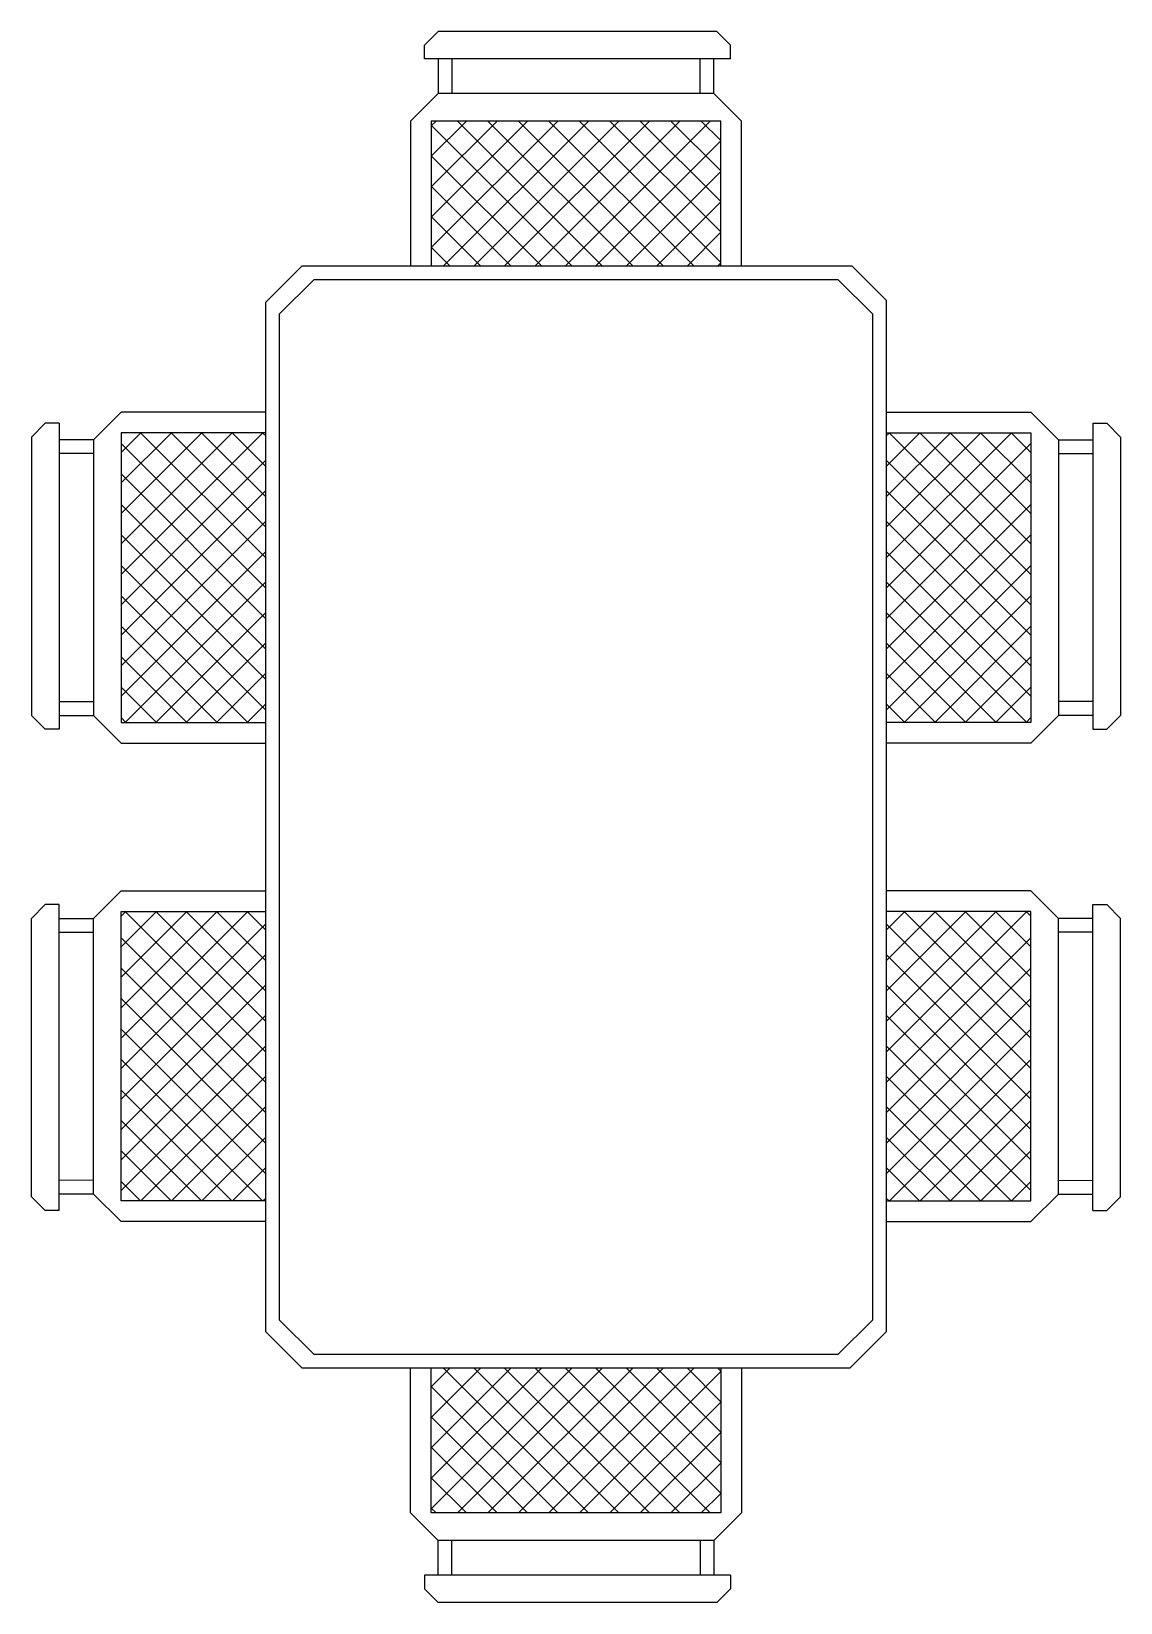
# Model space of a CAD drawing. Extents: x -0.79 to 0.79, y -1.92 to 0.36.
import ezdxf

# ---------------------------------------------------------------- set-up
doc = ezdxf.new("R2010")
doc.units = 0
doc.layers.get('0').update_dxf_attribs({"linetype": 'CONTINUOUS'})

# ---------------------------------------------------------------- blocks, each defined once
blk = doc.blocks.new('*X0')
at = {"color": 0}
for p, q in [((13.8061, 7.3979), (14.01, 7.6019)), ((13.8061, 7.4421), (13.9658, 7.6019)), ((13.8061, 7.4863), (13.9216, 7.6019)), ((13.8061, 7.5305), (13.8774, 7.6019)), ((13.8061, 7.5747), (13.8332, 7.6019)), ((14.0161, 7.4181), (13.8323, 7.6019)), ((14.0161, 7.4623), (13.8765, 7.6019)), ((14.0161, 7.5065), (13.9207, 7.6019)), ((14.0161, 7.5507), (13.9649, 7.6019)), ((14.0161, 7.5949), (14.0091, 7.6019)), ((14.0161, 7.3739), (13.8061, 7.5839)), ((13.8061, 7.3537), (14.0161, 7.5637)), ((14.0161, 7.3297), (13.8061, 7.5397)), ((13.8061, 7.3096), (14.0161, 7.5196)), ((14.0161, 7.2855), (13.8061, 7.4955)), ((13.8061, 7.2654), (14.0161, 7.4754)), ((14.0161, 7.2413), (13.8061, 7.4513)), ((13.8061, 7.2212), (14.0161, 7.4312)), ((14.0161, 7.1971), (13.8061, 7.4071)), ((13.811, 7.1819), (14.0161, 7.387)), ((13.9872, 7.1819), (13.8061, 7.3629)), ((13.8552, 7.1819), (14.0161, 7.3428)), ((13.943, 7.1819), (13.8061, 7.3187)), ((13.8994, 7.1819), (14.0161, 7.2986)), ((13.8988, 7.1819), (13.8061, 7.2745)), ((13.9436, 7.1819), (14.0161, 7.2544)), ((13.8546, 7.1819), (13.8061, 7.2303)), ((13.9878, 7.1819), (14.0161, 7.2102)), ((13.8104, 7.1819), (13.8061, 7.1861))]:
    blk.add_line(p, q, dxfattribs=at)

msp = doc.modelspace()

# ---------------------------------------------------------------- linework, layer by layer
at = {"color": 0}
for p, q in [((-0.22, 0.34), (-0.2, 0.36)), ((0.002, 0.36), (-0.2, 0.36)), ((0.2041, 0.36), (0.002, 0.36)), ((0.2041, 0.36), (0.2241, 0.34)), ((-0.22, 0.32), (-0.22, 0.34)), ((-0.1999, 0.32), (-0.22, 0.32)), ((-0.1799, 0.32), (-0.1999, 0.32)), ((-0.1799, 0.32), (-0.1999, 0.32)), ((-0.1999, 0.32), (-0.1999, 0.27)), ((0.002, 0.32), (-0.1799, 0.32)), ((-0.1799, 0.32), (-0.1799, 0.27)), ((0.1801, 0.32), (0.002, 0.32)), ((0.18, 0.27), (0.1801, 0.32)), ((0.2001, 0.32), (0.1801, 0.32)), ((0.1943, 0.32), (0.1801, 0.32)), ((0.2, 0.27), (0.2001, 0.32)), ((0.2241, 0.32), (0.2001, 0.32)), ((0.2241, 0.32), (0.2241, 0.34)), ((-0.24, 0.23), (-0.2, 0.27)), ((-0.1799, 0.27), (-0.2, 0.27)), ((0.18, 0.27), (-0.1799, 0.27)), ((0.2, 0.27), (0.18, 0.27)), ((0.2, 0.27), (0.24, 0.23)), ((-0.24, 0.23), (-0.24, 0.02)), ((0.21, 0.23), (-0.21, 0.23)), ((-0.21, 0.23), (-0.21, 0.02)), ((0.21, 0.02), (0.21, 0.23)), ((0.24, 0.02), (0.24, 0.23)), ((-0.45, -0.0327), (-0.3973, 0.02)), ((-0.3973, 0.02), (-0.24, 0.02)), ((-0.38, 0), (0.38, 0)), ((-0.24, 0.02), (0.24, 0.02)), ((0.24, 0.02), (0.4, 0.02)), ((0.38, 0), (0.43, -0.05)), ((0.4, 0.02), (0.45, -0.03)), ((-0.43, -0.05), (-0.38, 0)), ((-0.45, -0.1927), (-0.45, -0.0327)), ((0.45, -0.03), (0.45, -0.1927)), ((-0.43, -1.51), (-0.43, -0.05)), ((0.43, -0.05), (0.43, -1.51)), ((-0.7, -0.2327), (-0.66, -0.1927)), ((-0.45, -0.1927), (-0.66, -0.1927)), ((-0.45, -0.6727), (-0.45, -0.1927)), ((0.45, -0.1927), (0.45, -0.6727)), ((0.45, -0.1927), (0.66, -0.1927)), ((0.7, -0.2327), (0.66, -0.1927)), ((-0.79, -0.2287), (-0.77, -0.2087)), ((-0.75, -0.2087), (-0.77, -0.2087)), ((-0.75, -0.2087), (-0.75, -0.2326)), ((-0.45, -0.2227), (-0.66, -0.2227)), ((-0.66, -0.2227), (-0.66, -0.6427)), ((0.45, -0.2227), (0.66, -0.2227)), ((0.66, -0.2227), (0.66, -0.6427)), ((0.75, -0.2087), (0.77, -0.2087)), ((0.75, -0.2087), (0.75, -0.2326)), ((0.79, -0.2287), (0.77, -0.2087)), ((-0.79, -0.2287), (-0.79, -0.4307)), ((-0.75, -0.2326), (-0.75, -0.2526)), ((-0.75, -0.2326), (-0.75, -0.2526)), ((-0.7, -0.2327), (-0.75, -0.2326)), ((-0.7, -0.2327), (-0.7, -0.2527)), ((0.7, -0.2327), (0.75, -0.2326)), ((0.7, -0.2327), (0.7, -0.2527)), ((0.75, -0.2326), (0.75, -0.2526)), ((0.75, -0.2326), (0.75, -0.2526)), ((0.79, -0.2287), (0.79, -0.4307)), ((-0.75, -0.2526), (-0.75, -0.6126)), ((-0.7, -0.2527), (-0.75, -0.2526)), ((-0.7, -0.2527), (-0.7, -0.6126)), ((0.7, -0.2527), (0.75, -0.2526)), ((0.7, -0.2527), (0.7, -0.6126)), ((0.75, -0.2526), (0.75, -0.6126)), ((-0.79, -0.4307), (-0.79, -0.6327)), ((0.79, -0.4307), (0.79, -0.6327)), ((-0.75, -0.6126), (-0.7, -0.6126)), ((-0.75, -0.6126), (-0.75, -0.6326)), ((-0.75, -0.6126), (-0.75, -0.6326)), ((-0.7, -0.6126), (-0.7, -0.6327)), ((0.75, -0.6126), (0.7, -0.6126)), ((0.7, -0.6126), (0.7, -0.6327)), ((0.75, -0.6126), (0.75, -0.6326)), ((0.75, -0.6126), (0.75, -0.6326)), ((-0.77, -0.6527), (-0.79, -0.6327)), ((-0.75, -0.6326), (-0.7, -0.6326)), ((-0.75, -0.6326), (-0.75, -0.6527)), ((-0.66, -0.6727), (-0.7, -0.6327)), ((0.66, -0.6727), (0.7, -0.6327)), ((0.75, -0.6326), (0.7, -0.6326)), ((0.75, -0.6326), (0.75, -0.6527)), ((0.77, -0.6527), (0.79, -0.6327)), ((-0.75, -0.6527), (-0.77, -0.6527)), ((-0.66, -0.6427), (-0.45, -0.6427)), ((0.66, -0.6427), (0.45, -0.6427)), ((0.75, -0.6527), (0.77, -0.6527)), ((-0.66, -0.6727), (-0.45, -0.6727)), ((-0.45, -0.8872), (-0.45, -0.6727)), ((0.45, -0.6727), (0.45, -0.8872)), ((0.66, -0.6727), (0.45, -0.6727)), ((-0.66, -0.8872), (-0.7, -0.9272)), ((-0.66, -0.8872), (-0.45, -0.8872)), ((-0.45, -1.3672), (-0.45, -0.8872)), ((0.45, -0.8872), (0.45, -1.3672)), ((0.66, -0.8872), (0.45, -0.8872)), ((0.66, -0.8872), (0.7, -0.9272)), ((-0.77, -0.9072), (-0.79, -0.9272)), ((-0.75, -0.9072), (-0.77, -0.9072)), ((-0.75, -0.9273), (-0.75, -0.9072)), ((0.75, -0.9273), (0.75, -0.9072)), ((0.75, -0.9072), (0.77, -0.9072)), ((0.77, -0.9072), (0.79, -0.9272)), ((-0.79, -1.1292), (-0.79, -0.9272)), ((-0.75, -0.9473), (-0.75, -0.9273)), ((-0.75, -0.9473), (-0.75, -0.9273)), ((-0.75, -0.9273), (-0.7, -0.9273)), ((-0.7, -0.9473), (-0.7, -0.9272)), ((-0.66, -0.9172), (-0.45, -0.9172)), ((-0.66, -1.3372), (-0.66, -0.9172)), ((0.66, -0.9172), (0.45, -0.9172)), ((0.66, -1.3372), (0.66, -0.9172)), ((0.7, -0.9473), (0.7, -0.9272)), ((0.75, -0.9273), (0.7, -0.9273)), ((0.75, -0.9473), (0.75, -0.9273)), ((0.75, -0.9473), (0.75, -0.9273)), ((0.79, -1.1292), (0.79, -0.9272)), ((-0.75, -1.3073), (-0.75, -0.9473)), ((-0.75, -0.9473), (-0.7, -0.9473)), ((-0.7, -1.3072), (-0.7, -0.9473)), ((0.75, -0.9473), (0.7, -0.9473)), ((0.7, -1.3072), (0.7, -0.9473)), ((0.75, -1.3073), (0.75, -0.9473)), ((-0.79, -1.3312), (-0.79, -1.1292)), ((0.79, -1.3312), (0.79, -1.1292)), ((-0.7, -1.3072), (-0.75, -1.3073)), ((-0.75, -1.3273), (-0.75, -1.3073)), ((-0.75, -1.3273), (-0.75, -1.3073)), ((-0.7, -1.3272), (-0.7, -1.3072)), ((0.7, -1.3072), (0.75, -1.3073)), ((0.7, -1.3272), (0.7, -1.3072)), ((0.75, -1.3273), (0.75, -1.3073)), ((0.75, -1.3273), (0.75, -1.3073)), ((-0.79, -1.3312), (-0.77, -1.3512)), ((-0.7, -1.3272), (-0.75, -1.3273)), ((-0.75, -1.3512), (-0.75, -1.3273)), ((-0.7, -1.3272), (-0.66, -1.3672)), ((-0.45, -1.3372), (-0.66, -1.3372)), ((0.45, -1.3372), (0.66, -1.3372)), ((0.7, -1.3272), (0.66, -1.3672)), ((0.7, -1.3272), (0.75, -1.3273)), ((0.75, -1.3512), (0.75, -1.3273)), ((0.79, -1.3312), (0.77, -1.3512)), ((-0.75, -1.3512), (-0.77, -1.3512)), ((-0.45, -1.3672), (-0.66, -1.3672)), ((-0.45, -1.5273), (-0.45, -1.3672)), ((0.45, -1.3672), (0.45, -1.5273)), ((0.45, -1.3672), (0.66, -1.3672)), ((0.75, -1.3512), (0.77, -1.3512)), ((-0.45, -1.5273), (-0.3973, -1.58)), ((-0.43, -1.51), (-0.38, -1.56)), ((0.43, -1.51), (0.38, -1.56)), ((0.45, -1.5273), (0.3973, -1.58)), ((0.38, -1.56), (-0.38, -1.56)), ((-0.24, -1.58), (-0.3973, -1.58)), ((0.24, -1.58), (-0.24, -1.58)), ((-0.24, -1.79), (-0.24, -1.58)), ((-0.21, -1.79), (-0.21, -1.58)), ((0.21, -1.58), (0.21, -1.79)), ((0.3973, -1.58), (0.24, -1.58)), ((0.24, -1.58), (0.24, -1.79)), ((-0.24, -1.79), (-0.2, -1.83)), ((0.21, -1.79), (-0.21, -1.79)), ((0.2, -1.83), (0.24, -1.79)), ((-0.1799, -1.83), (-0.2, -1.83)), ((-0.1999, -1.88), (-0.1999, -1.83)), ((0.18, -1.83), (-0.1799, -1.83)), ((-0.1799, -1.88), (-0.1799, -1.83)), ((0.2, -1.83), (0.18, -1.83)), ((0.18, -1.83), (0.1801, -1.88)), ((0.2, -1.83), (0.2001, -1.88)), ((-0.1999, -1.88), (-0.22, -1.88)), ((-0.22, -1.88), (-0.22, -1.9)), ((-0.1799, -1.88), (-0.1999, -1.88)), ((-0.1799, -1.88), (-0.1999, -1.88)), ((0.002, -1.88), (-0.1799, -1.88)), ((0.1801, -1.88), (0.002, -1.88)), ((0.1943, -1.88), (0.1801, -1.88)), ((0.2001, -1.88), (0.1801, -1.88)), ((0.2241, -1.88), (0.2001, -1.88)), ((0.2241, -1.88), (0.2241, -1.9)), ((-0.22, -1.9), (-0.2, -1.92)), ((0.2041, -1.92), (0.2241, -1.9)), ((0.002, -1.92), (-0.2, -1.92)), ((0.2041, -1.92), (0.002, -1.92))]:
    msp.add_line(p, q, dxfattribs=at)

# ---------------------------------------------------------------- block references
for p, rotation in [((7.3919, -13.7861), 90), ((13.3561, 6.9591), 180)]:
    msp.add_blockref('*X0', p, dxfattribs=dict(at, rotation=rotation))
at = {"color": 0, "xscale": -1}
for p, rotation in [((-13.3561, 6.9591), 180), ((7.3919, 12.2261), 90)]:
    msp.add_blockref('*X0', p, dxfattribs=dict(at, rotation=rotation))
msp.add_blockref('*X0', (13.3561, -8.519), dxfattribs=at)
at = {"color": 0}
msp.add_blockref('*X0', (-13.3561, -8.519), dxfattribs=at)

doc.saveas('drawing.dxf')
